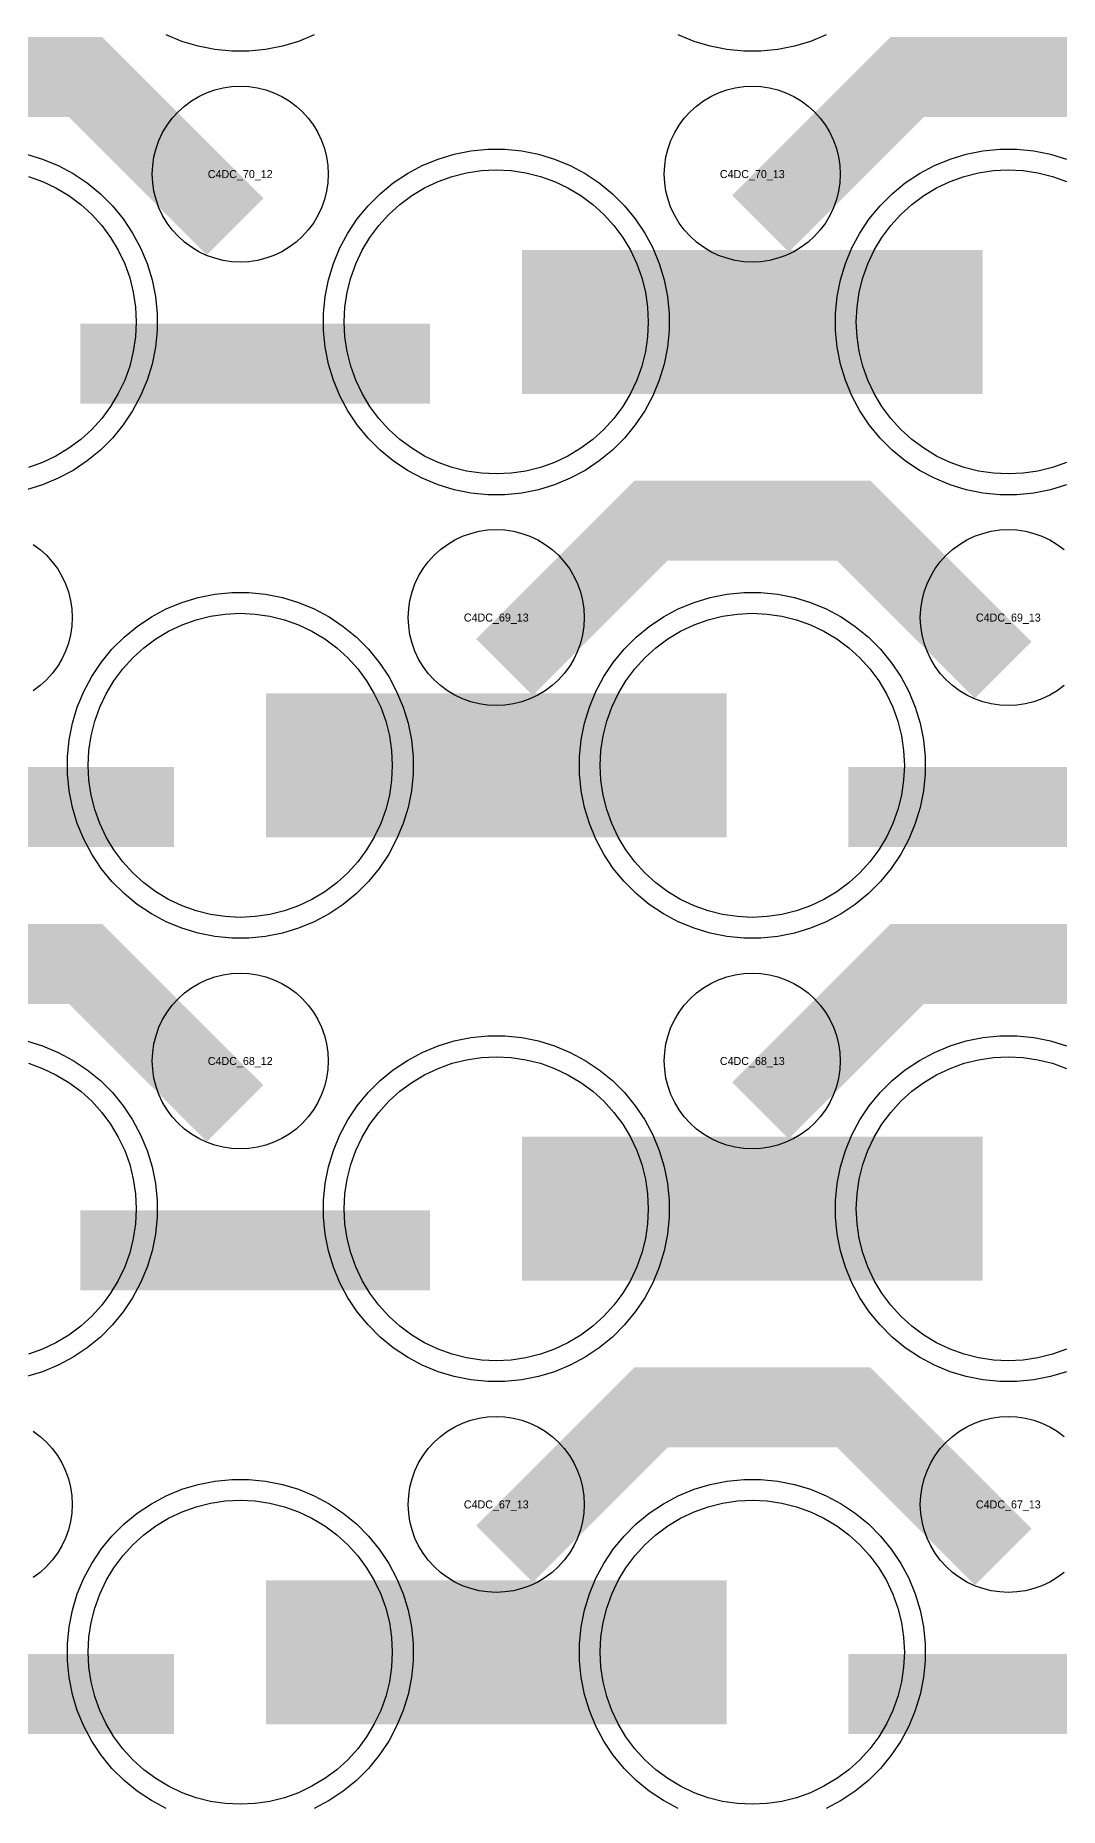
# Model space of a CAD drawing. Extents: x -11880 to 11880, y -14992 to 14992.
# Drawn here: x -7984 to -7664, y -5604 to -5051 of the extents above; entities that cross this region are included whole.
import ezdxf
from ezdxf.enums import TextEntityAlignment as Align

# ---------------------------------------------------------------- set-up
doc = ezdxf.new("R2010")
doc.units = 0
doc.header["$MEASUREMENT"] = 0
for name, color, linetype in [('GDS_775_DT_237', 138, 'CONTINUOUS'), ('RDL1_FS', 34, 'CONTINUOUS'), ('RDL_BS', 160, 'CONTINUOUS')]:
    doc.layers.add(name, color=color, linetype=linetype)

msp = doc.modelspace()

# ---------------------------------------------------------------- linework, layer by layer
at = {"layer": 'RDL1_FS'}
for points in [[(-7840, -5187.589), (-7844.657, -5187.36), (-7849.268, -5186.676), (-7853.791, -5185.544), (-7858.181, -5183.972), (-7862.395, -5181.98), (-7866.395, -5179.582), (-7870.14, -5176.804), (-7873.594, -5173.674), (-7876.724, -5170.22), (-7879.502, -5166.475), (-7881.9, -5162.475), (-7883.892, -5158.261), (-7885.464, -5153.871), (-7886.596, -5149.348), (-7887.28, -5144.737), (-7887.509, -5140.08), (-7887.28, -5135.423), (-7886.596, -5130.812), (-7885.464, -5126.289), (-7883.892, -5121.899), (-7881.9, -5117.685), (-7879.502, -5113.685), (-7876.724, -5109.94), (-7873.594, -5106.486), (-7870.14, -5103.356), (-7866.395, -5100.578), (-7862.395, -5098.18), (-7858.181, -5096.188), (-7853.791, -5094.616), (-7849.268, -5093.484), (-7844.657, -5092.8), (-7840, -5092.571), (-7835.343, -5092.8), (-7830.732, -5093.484), (-7826.209, -5094.616), (-7821.819, -5096.188), (-7817.605, -5098.18), (-7813.605, -5100.578), (-7809.86, -5103.356), (-7806.406, -5106.486), (-7803.276, -5109.94), (-7800.498, -5113.685), (-7798.1, -5117.685), (-7796.108, -5121.899), (-7794.536, -5126.289), (-7793.404, -5130.812), (-7792.72, -5135.423), (-7792.491, -5140.08), (-7792.72, -5144.737), (-7793.404, -5149.348), (-7794.536, -5153.871), (-7796.108, -5158.261), (-7798.1, -5162.475), (-7800.498, -5166.475), (-7803.276, -5170.22), (-7806.406, -5173.674), (-7809.86, -5176.804), (-7813.605, -5179.582), (-7817.605, -5181.98), (-7821.819, -5183.972), (-7826.209, -5185.544), (-7830.732, -5186.676), (-7835.343, -5187.36)], [(-7920, -5326.154), (-7924.657, -5325.925), (-7929.268, -5325.241), (-7933.791, -5324.109), (-7938.181, -5322.537), (-7942.395, -5320.545), (-7946.395, -5318.147), (-7950.14, -5315.369), (-7953.594, -5312.239), (-7956.724, -5308.785), (-7959.502, -5305.04), (-7961.9, -5301.04), (-7963.892, -5296.826), (-7965.464, -5292.436), (-7966.596, -5287.913), (-7967.28, -5283.302), (-7967.509, -5278.645), (-7967.28, -5273.988), (-7966.596, -5269.377), (-7965.464, -5264.854), (-7963.892, -5260.464), (-7961.9, -5256.25), (-7959.502, -5252.25), (-7956.724, -5248.505), (-7953.594, -5245.051), (-7950.14, -5241.921), (-7946.395, -5239.143), (-7942.395, -5236.745), (-7938.181, -5234.753), (-7933.791, -5233.181), (-7929.268, -5232.049), (-7924.657, -5231.365), (-7920, -5231.136), (-7915.343, -5231.365), (-7910.732, -5232.049), (-7906.209, -5233.181), (-7901.819, -5234.753), (-7897.605, -5236.745), (-7893.605, -5239.143), (-7889.86, -5241.921), (-7886.406, -5245.051), (-7883.276, -5248.505), (-7880.498, -5252.25), (-7878.1, -5256.25), (-7876.108, -5260.464), (-7874.536, -5264.854), (-7873.404, -5269.377), (-7872.72, -5273.988), (-7872.491, -5278.645), (-7872.72, -5283.302), (-7873.404, -5287.913), (-7874.536, -5292.436), (-7876.108, -5296.826), (-7878.1, -5301.04), (-7880.498, -5305.04), (-7883.276, -5308.785), (-7886.406, -5312.239), (-7889.86, -5315.369), (-7893.605, -5318.147), (-7897.605, -5320.545), (-7901.819, -5322.537), (-7906.209, -5324.109), (-7910.732, -5325.241), (-7915.343, -5325.925)], [(-7760, -5326.154), (-7764.657, -5325.925), (-7769.268, -5325.241), (-7773.791, -5324.109), (-7778.181, -5322.537), (-7782.395, -5320.545), (-7786.395, -5318.147), (-7790.14, -5315.369), (-7793.594, -5312.239), (-7796.724, -5308.785), (-7799.502, -5305.04), (-7801.9, -5301.04), (-7803.892, -5296.826), (-7805.464, -5292.436), (-7806.596, -5287.913), (-7807.28, -5283.302), (-7807.509, -5278.645), (-7807.28, -5273.988), (-7806.596, -5269.377), (-7805.464, -5264.854), (-7803.892, -5260.464), (-7801.9, -5256.25), (-7799.502, -5252.25), (-7796.724, -5248.505), (-7793.594, -5245.051), (-7790.14, -5241.921), (-7786.395, -5239.143), (-7782.395, -5236.745), (-7778.181, -5234.753), (-7773.791, -5233.181), (-7769.268, -5232.049), (-7764.657, -5231.365), (-7760, -5231.136), (-7755.343, -5231.365), (-7750.732, -5232.049), (-7746.209, -5233.181), (-7741.819, -5234.753), (-7737.605, -5236.745), (-7733.605, -5239.143), (-7729.86, -5241.921), (-7726.406, -5245.051), (-7723.276, -5248.505), (-7720.498, -5252.25), (-7718.1, -5256.25), (-7716.108, -5260.464), (-7714.536, -5264.854), (-7713.404, -5269.377), (-7712.72, -5273.988), (-7712.491, -5278.645), (-7712.72, -5283.302), (-7713.404, -5287.913), (-7714.536, -5292.436), (-7716.108, -5296.826), (-7718.1, -5301.04), (-7720.498, -5305.04), (-7723.276, -5308.785), (-7726.406, -5312.239), (-7729.86, -5315.369), (-7733.605, -5318.147), (-7737.605, -5320.545), (-7741.819, -5322.537), (-7746.209, -5324.109), (-7750.732, -5325.241), (-7755.343, -5325.925)]]:
    msp.add_lwpolyline(points, close=True, dxfattribs=at)
for points in [[(-7661.819, -5183.972), (-7666.209, -5185.544), (-7670.732, -5186.676), (-7675.343, -5187.36), (-7680, -5187.589), (-7684.657, -5187.36), (-7689.268, -5186.676), (-7693.791, -5185.544), (-7698.181, -5183.972), (-7702.395, -5181.98), (-7706.395, -5179.582), (-7710.14, -5176.804), (-7713.594, -5173.674), (-7716.724, -5170.22), (-7719.502, -5166.475), (-7721.9, -5162.475), (-7723.892, -5158.261), (-7725.464, -5153.871), (-7726.596, -5149.348), (-7727.28, -5144.737), (-7727.509, -5140.08), (-7727.28, -5135.423), (-7726.596, -5130.812), (-7725.464, -5126.289), (-7723.892, -5121.899), (-7721.9, -5117.685), (-7719.502, -5113.685), (-7716.724, -5109.94), (-7713.594, -5106.486), (-7710.14, -5103.356), (-7706.395, -5100.578), (-7702.395, -5098.18), (-7698.181, -5096.188), (-7693.791, -5094.616), (-7689.268, -5093.484), (-7684.657, -5092.8), (-7680, -5092.571), (-7675.343, -5092.8), (-7670.732, -5093.484), (-7666.209, -5094.616), (-7661.819, -5096.188)], [(-7986.209, -5094.616), (-7981.819, -5096.188), (-7977.605, -5098.18), (-7973.605, -5100.578), (-7969.86, -5103.356), (-7966.406, -5106.486), (-7963.276, -5109.94), (-7960.498, -5113.685), (-7958.1, -5117.685), (-7956.108, -5121.899), (-7954.536, -5126.289), (-7953.404, -5130.812), (-7952.72, -5135.423), (-7952.491, -5140.08), (-7952.72, -5144.737), (-7953.404, -5149.348), (-7954.536, -5153.871), (-7956.108, -5158.261), (-7958.1, -5162.475), (-7960.498, -5166.475), (-7963.276, -5170.22), (-7966.406, -5173.674), (-7969.86, -5176.804), (-7973.605, -5179.582), (-7977.605, -5181.98), (-7981.819, -5183.972), (-7986.209, -5185.544)]]:
    msp.add_lwpolyline(points, dxfattribs=at)
for points in [[(-7831.998, -5140.08, 45, 45, 0), (-7759.998, -5140.08, 45, 45, 0)], [(-7759.998, -5140.08, 45, 45, 0), (-7687.998, -5140.08, 45, 45, 0)], [(-7911.998, -5278.645, 45, 45, 0), (-7839.998, -5278.645, 45, 45, 0)], [(-7839.998, -5278.645, 45, 45, 0), (-7767.998, -5278.645, 45, 45, 0)]]:
    msp.add_lwpolyline(points, format="xyseb", dxfattribs=at)
at = {"layer": 'RDL1_FS', "color": 240, "true_color": 0xed1f24}
for points in [[(-7840, -5464.719), (-7844.657, -5464.49), (-7849.268, -5463.806), (-7853.791, -5462.674), (-7858.181, -5461.102), (-7862.395, -5459.11), (-7866.395, -5456.712), (-7870.14, -5453.934), (-7873.594, -5450.804), (-7876.724, -5447.35), (-7879.502, -5443.605), (-7881.9, -5439.605), (-7883.892, -5435.391), (-7885.464, -5431.001), (-7886.596, -5426.478), (-7887.28, -5421.867), (-7887.509, -5417.21), (-7887.28, -5412.553), (-7886.596, -5407.942), (-7885.464, -5403.419), (-7883.892, -5399.029), (-7881.9, -5394.815), (-7879.502, -5390.815), (-7876.724, -5387.07), (-7873.594, -5383.616), (-7870.14, -5380.486), (-7866.395, -5377.708), (-7862.395, -5375.31), (-7858.181, -5373.318), (-7853.791, -5371.746), (-7849.268, -5370.614), (-7844.657, -5369.93), (-7840, -5369.701), (-7835.343, -5369.93), (-7830.732, -5370.614), (-7826.209, -5371.746), (-7821.819, -5373.318), (-7817.605, -5375.31), (-7813.605, -5377.708), (-7809.86, -5380.486), (-7806.406, -5383.616), (-7803.276, -5387.07), (-7800.498, -5390.815), (-7798.1, -5394.815), (-7796.108, -5399.029), (-7794.536, -5403.419), (-7793.404, -5407.942), (-7792.72, -5412.553), (-7792.491, -5417.21), (-7792.72, -5421.867), (-7793.404, -5426.478), (-7794.536, -5431.001), (-7796.108, -5435.391), (-7798.1, -5439.605), (-7800.498, -5443.605), (-7803.276, -5447.35), (-7806.406, -5450.804), (-7809.86, -5453.934), (-7813.605, -5456.712), (-7817.605, -5459.11), (-7821.819, -5461.102), (-7826.209, -5462.674), (-7830.732, -5463.806), (-7835.343, -5464.49)], [(-7920, -5603.279), (-7924.657, -5603.05), (-7929.268, -5602.366), (-7933.791, -5601.234), (-7938.181, -5599.662), (-7942.395, -5597.67), (-7946.395, -5595.272), (-7950.14, -5592.494), (-7953.594, -5589.364), (-7956.724, -5585.91), (-7959.502, -5582.165), (-7961.9, -5578.165), (-7963.892, -5573.951), (-7965.464, -5569.561), (-7966.596, -5565.038), (-7967.28, -5560.427), (-7967.509, -5555.77), (-7967.28, -5551.113), (-7966.596, -5546.502), (-7965.464, -5541.979), (-7963.892, -5537.589), (-7961.9, -5533.375), (-7959.502, -5529.375), (-7956.724, -5525.63), (-7953.594, -5522.176), (-7950.14, -5519.046), (-7946.395, -5516.268), (-7942.395, -5513.87), (-7938.181, -5511.878), (-7933.791, -5510.306), (-7929.268, -5509.174), (-7924.657, -5508.49), (-7920, -5508.261), (-7915.343, -5508.49), (-7910.732, -5509.174), (-7906.209, -5510.306), (-7901.819, -5511.878), (-7897.605, -5513.87), (-7893.605, -5516.268), (-7889.86, -5519.046), (-7886.406, -5522.176), (-7883.276, -5525.63), (-7880.498, -5529.375), (-7878.1, -5533.375), (-7876.108, -5537.589), (-7874.536, -5541.979), (-7873.404, -5546.502), (-7872.72, -5551.113), (-7872.491, -5555.77), (-7872.72, -5560.427), (-7873.404, -5565.038), (-7874.536, -5569.561), (-7876.108, -5573.951), (-7878.1, -5578.165), (-7880.498, -5582.165), (-7883.276, -5585.91), (-7886.406, -5589.364), (-7889.86, -5592.494), (-7893.605, -5595.272), (-7897.605, -5597.67), (-7901.819, -5599.662), (-7906.209, -5601.234), (-7910.732, -5602.366), (-7915.343, -5603.05)], [(-7760, -5603.279), (-7764.657, -5603.05), (-7769.268, -5602.366), (-7773.791, -5601.234), (-7778.181, -5599.662), (-7782.395, -5597.67), (-7786.395, -5595.272), (-7790.14, -5592.494), (-7793.594, -5589.364), (-7796.724, -5585.91), (-7799.502, -5582.165), (-7801.9, -5578.165), (-7803.892, -5573.951), (-7805.464, -5569.561), (-7806.596, -5565.038), (-7807.28, -5560.427), (-7807.509, -5555.77), (-7807.28, -5551.113), (-7806.596, -5546.502), (-7805.464, -5541.979), (-7803.892, -5537.589), (-7801.9, -5533.375), (-7799.502, -5529.375), (-7796.724, -5525.63), (-7793.594, -5522.176), (-7790.14, -5519.046), (-7786.395, -5516.268), (-7782.395, -5513.87), (-7778.181, -5511.878), (-7773.791, -5510.306), (-7769.268, -5509.174), (-7764.657, -5508.49), (-7760, -5508.261), (-7755.343, -5508.49), (-7750.732, -5509.174), (-7746.209, -5510.306), (-7741.819, -5511.878), (-7737.605, -5513.87), (-7733.605, -5516.268), (-7729.86, -5519.046), (-7726.406, -5522.176), (-7723.276, -5525.63), (-7720.498, -5529.375), (-7718.1, -5533.375), (-7716.108, -5537.589), (-7714.536, -5541.979), (-7713.404, -5546.502), (-7712.72, -5551.113), (-7712.491, -5555.77), (-7712.72, -5560.427), (-7713.404, -5565.038), (-7714.536, -5569.561), (-7716.108, -5573.951), (-7718.1, -5578.165), (-7720.498, -5582.165), (-7723.276, -5585.91), (-7726.406, -5589.364), (-7729.86, -5592.494), (-7733.605, -5595.272), (-7737.605, -5597.67), (-7741.819, -5599.662), (-7746.209, -5601.234), (-7750.732, -5602.366), (-7755.343, -5603.05)]]:
    msp.add_lwpolyline(points, close=True, dxfattribs=at)
for points in [[(-7661.819, -5461.102), (-7666.209, -5462.674), (-7670.732, -5463.806), (-7675.343, -5464.49), (-7680, -5464.719), (-7684.657, -5464.49), (-7689.268, -5463.806), (-7693.791, -5462.674), (-7698.181, -5461.102), (-7702.395, -5459.11), (-7706.395, -5456.712), (-7710.14, -5453.934), (-7713.594, -5450.804), (-7716.724, -5447.35), (-7719.502, -5443.605), (-7721.9, -5439.605), (-7723.892, -5435.391), (-7725.464, -5431.001), (-7726.596, -5426.478), (-7727.28, -5421.867), (-7727.509, -5417.21), (-7727.28, -5412.553), (-7726.596, -5407.942), (-7725.464, -5403.419), (-7723.892, -5399.029), (-7721.9, -5394.815), (-7719.502, -5390.815), (-7716.724, -5387.07), (-7713.594, -5383.616), (-7710.14, -5380.486), (-7706.395, -5377.708), (-7702.395, -5375.31), (-7698.181, -5373.318), (-7693.791, -5371.746), (-7689.268, -5370.614), (-7684.657, -5369.93), (-7680, -5369.701), (-7675.343, -5369.93), (-7670.732, -5370.614), (-7666.209, -5371.746), (-7661.819, -5373.318)], [(-7986.209, -5371.746), (-7981.819, -5373.318), (-7977.605, -5375.31), (-7973.605, -5377.708), (-7969.86, -5380.486), (-7966.406, -5383.616), (-7963.276, -5387.07), (-7960.498, -5390.815), (-7958.1, -5394.815), (-7956.108, -5399.029), (-7954.536, -5403.419), (-7953.404, -5407.942), (-7952.72, -5412.553), (-7952.491, -5417.21), (-7952.72, -5421.867), (-7953.404, -5426.478), (-7954.536, -5431.001), (-7956.108, -5435.391), (-7958.1, -5439.605), (-7960.498, -5443.605), (-7963.276, -5447.35), (-7966.406, -5450.804), (-7969.86, -5453.934), (-7973.605, -5456.712), (-7977.605, -5459.11), (-7981.819, -5461.102), (-7986.209, -5462.674)]]:
    msp.add_lwpolyline(points, dxfattribs=at)
for points in [[(-7831.998, -5417.21, 45, 45, 0), (-7759.998, -5417.21, 45, 45, 0)], [(-7759.998, -5417.21, 45, 45, 0), (-7687.998, -5417.21, 45, 45, 0)], [(-7911.998, -5555.77, 45, 45, 0), (-7839.998, -5555.77, 45, 45, 0)], [(-7839.998, -5555.77, 45, 45, 0), (-7767.998, -5555.77, 45, 45, 0)]]:
    msp.add_lwpolyline(points, format="xyseb", dxfattribs=at)
at = {"layer": 'RDL_BS'}
for points in [[(-7921.599, -5110.293, 25, 25, 0), (-7968.313, -5063.579, 25, 25, 0), (-7998.071, -5063.579, 25, 25, 0)], [(-7757.438, -5109.394, 25, 25, 0), (-7711.623, -5063.579, 25, 25, 0), (-7678.07, -5063.579, 25, 25, 0)], [(-7601.599, -5110.293, 25, 25, 0), (-7648.313, -5063.579, 25, 25, 0), (-7678.071, -5063.579, 25, 25, 0)], [(-7969.984, -5153.093, 25, 25, 0), (-7860.719, -5153.093, 25, 25, 0)], [(-7837.438, -5247.959, 25, 25, 0), (-7791.623, -5202.144, 25, 25, 0), (-7758.07, -5202.144, 25, 25, 0)], [(-7681.599, -5248.858, 25, 25, 0), (-7728.313, -5202.144, 25, 25, 0), (-7758.071, -5202.144, 25, 25, 0)], [(-8049.984, -5291.658, 25, 25, 0), (-7940.719, -5291.658, 25, 25, 0)], [(-7729.984, -5291.658, 25, 25, 0), (-7620.719, -5291.658, 25, 25, 0)], [(-7921.599, -5387.423, 25, 25, 0), (-7968.313, -5340.709, 25, 25, 0), (-7998.071, -5340.709, 25, 25, 0)], [(-7757.438, -5386.524, 25, 25, 0), (-7711.623, -5340.709, 25, 25, 0), (-7678.07, -5340.709, 25, 25, 0)], [(-7601.599, -5387.423, 25, 25, 0), (-7648.313, -5340.709, 25, 25, 0), (-7678.071, -5340.709, 25, 25, 0)], [(-7837.438, -5525.084, 25, 25, 0), (-7791.623, -5479.269, 25, 25, 0), (-7758.07, -5479.269, 25, 25, 0)], [(-7681.599, -5525.983, 25, 25, 0), (-7728.313, -5479.269, 25, 25, 0), (-7758.071, -5479.269, 25, 25, 0)]]:
    msp.add_lwpolyline(points, format="xyseb", dxfattribs=at)
at = {"layer": 'RDL_BS', "color": 240, "true_color": 0xed1f24}
for points in [[(-7896.885, -5050.39), (-7901.795, -5052.421), (-7906.835, -5053.952), (-7912.062, -5054.998), (-7917.356, -5055.515), (-7922.644, -5055.515), (-7927.938, -5054.998), (-7933.165, -5053.952), (-7938.205, -5052.421), (-7943.115, -5050.39)], [(-7736.885, -5050.39), (-7741.795, -5052.421), (-7746.835, -5053.952), (-7752.062, -5054.998), (-7757.356, -5055.515), (-7762.644, -5055.515), (-7767.938, -5054.998), (-7773.165, -5053.952), (-7778.205, -5052.421), (-7783.115, -5050.39)], [(-7986.835, -5364.773), (-7981.795, -5366.304), (-7976.885, -5368.335), (-7972.223, -5370.827), (-7967.809, -5373.774), (-7963.708, -5377.136), (-7959.926, -5380.918), (-7956.564, -5385.019), (-7953.617, -5389.433), (-7951.125, -5394.095), (-7949.094, -5399.005), (-7947.563, -5404.045), (-7946.517, -5409.272), (-7946, -5414.566), (-7946, -5419.854), (-7946.517, -5425.148), (-7947.563, -5430.375), (-7949.094, -5435.415), (-7951.125, -5440.325), (-7953.617, -5444.987), (-7956.564, -5449.401), (-7959.926, -5453.502), (-7963.708, -5457.284), (-7967.809, -5460.646), (-7972.223, -5463.593), (-7976.885, -5466.085), (-7981.795, -5468.116), (-7986.835, -5469.647)], [(-7661.795, -5468.116), (-7666.835, -5469.647), (-7672.062, -5470.693), (-7677.356, -5471.21), (-7682.644, -5471.21), (-7687.938, -5470.693), (-7693.165, -5469.647), (-7698.205, -5468.116), (-7703.115, -5466.085), (-7707.777, -5463.593), (-7712.191, -5460.646), (-7716.292, -5457.284), (-7720.074, -5453.502), (-7723.436, -5449.401), (-7726.383, -5444.987), (-7728.875, -5440.325), (-7730.906, -5435.415), (-7732.437, -5430.375), (-7733.483, -5425.148), (-7734, -5419.854), (-7734, -5414.566), (-7733.483, -5409.272), (-7732.437, -5404.045), (-7730.906, -5399.005), (-7728.875, -5394.095), (-7726.383, -5389.433), (-7723.436, -5385.019), (-7720.074, -5380.918), (-7716.292, -5377.136), (-7712.191, -5373.774), (-7707.777, -5370.827), (-7703.115, -5368.335), (-7698.205, -5366.304), (-7693.165, -5364.773), (-7687.938, -5363.727), (-7682.644, -5363.21), (-7677.356, -5363.21), (-7672.062, -5363.727), (-7666.835, -5364.773), (-7661.795, -5366.304)], [(-7943.115, -5604.645), (-7947.777, -5602.153), (-7952.191, -5599.206), (-7956.292, -5595.844), (-7960.074, -5592.062), (-7963.436, -5587.961), (-7966.383, -5583.547), (-7968.875, -5578.885), (-7970.906, -5573.975), (-7972.437, -5568.935), (-7973.483, -5563.708), (-7974, -5558.414), (-7974, -5553.126), (-7973.483, -5547.832), (-7972.437, -5542.605), (-7970.906, -5537.565), (-7968.875, -5532.655), (-7966.383, -5527.993), (-7963.436, -5523.579), (-7960.074, -5519.478), (-7956.292, -5515.696), (-7952.191, -5512.334), (-7947.777, -5509.387), (-7943.115, -5506.895), (-7938.205, -5504.864), (-7933.165, -5503.333), (-7927.938, -5502.287), (-7922.644, -5501.77), (-7917.356, -5501.77), (-7912.062, -5502.287), (-7906.835, -5503.333), (-7901.795, -5504.864), (-7896.885, -5506.895), (-7892.223, -5509.387), (-7887.809, -5512.334), (-7883.708, -5515.696), (-7879.926, -5519.478), (-7876.564, -5523.579), (-7873.617, -5527.993), (-7871.125, -5532.655), (-7869.094, -5537.565), (-7867.563, -5542.605), (-7866.517, -5547.832), (-7866, -5553.126), (-7866, -5558.414), (-7866.517, -5563.708), (-7867.563, -5568.935), (-7869.094, -5573.975), (-7871.125, -5578.885), (-7873.617, -5583.547), (-7876.564, -5587.961), (-7879.926, -5592.062), (-7883.708, -5595.844), (-7887.809, -5599.206), (-7892.223, -5602.153), (-7896.885, -5604.645)], [(-7783.115, -5604.645), (-7787.777, -5602.153), (-7792.191, -5599.206), (-7796.292, -5595.844), (-7800.074, -5592.062), (-7803.436, -5587.961), (-7806.383, -5583.547), (-7808.875, -5578.885), (-7810.906, -5573.975), (-7812.437, -5568.935), (-7813.483, -5563.708), (-7814, -5558.414), (-7814, -5553.126), (-7813.483, -5547.832), (-7812.437, -5542.605), (-7810.906, -5537.565), (-7808.875, -5532.655), (-7806.383, -5527.993), (-7803.436, -5523.579), (-7800.074, -5519.478), (-7796.292, -5515.696), (-7792.191, -5512.334), (-7787.777, -5509.387), (-7783.115, -5506.895), (-7778.205, -5504.864), (-7773.165, -5503.333), (-7767.938, -5502.287), (-7762.644, -5501.77), (-7757.356, -5501.77), (-7752.062, -5502.287), (-7746.835, -5503.333), (-7741.795, -5504.864), (-7736.885, -5506.895), (-7732.223, -5509.387), (-7727.809, -5512.334), (-7723.708, -5515.696), (-7719.926, -5519.478), (-7716.564, -5523.579), (-7713.617, -5527.993), (-7711.125, -5532.655), (-7709.094, -5537.565), (-7707.563, -5542.605), (-7706.517, -5547.832), (-7706, -5553.126), (-7706, -5558.414), (-7706.517, -5563.708), (-7707.563, -5568.935), (-7709.094, -5573.975), (-7711.125, -5578.885), (-7713.617, -5583.547), (-7716.564, -5587.961), (-7719.926, -5592.062), (-7723.708, -5595.844), (-7727.809, -5599.206), (-7732.223, -5602.153), (-7736.885, -5604.645)]]:
    msp.add_lwpolyline(points, dxfattribs=at)
at = {"layer": 'RDL_BS'}
for points in [[(-7920, -5121.386), (-7922.693, -5121.254), (-7925.365, -5120.858), (-7927.984, -5120.201), (-7930.519, -5119.294), (-7932.956, -5118.142), (-7935.28, -5116.749), (-7937.443, -5115.146), (-7939.442, -5113.334), (-7941.254, -5111.335), (-7942.857, -5109.172), (-7944.25, -5106.848), (-7945.402, -5104.411), (-7946.309, -5101.876), (-7946.966, -5099.257), (-7947.362, -5096.585), (-7947.494, -5093.892), (-7947.362, -5091.199), (-7946.966, -5088.527), (-7946.309, -5085.908), (-7945.402, -5083.373), (-7944.25, -5080.936), (-7942.857, -5078.612), (-7941.254, -5076.449), (-7939.442, -5074.45), (-7937.443, -5072.638), (-7935.28, -5071.035), (-7932.956, -5069.642), (-7930.519, -5068.49), (-7927.984, -5067.583), (-7925.365, -5066.926), (-7922.693, -5066.53), (-7920, -5066.398), (-7917.307, -5066.53), (-7914.635, -5066.926), (-7912.016, -5067.583), (-7909.481, -5068.49), (-7907.044, -5069.642), (-7904.72, -5071.035), (-7902.557, -5072.638), (-7900.558, -5074.45), (-7898.746, -5076.449), (-7897.143, -5078.612), (-7895.75, -5080.936), (-7894.598, -5083.373), (-7893.691, -5085.908), (-7893.034, -5088.527), (-7892.638, -5091.199), (-7892.506, -5093.892), (-7892.638, -5096.585), (-7893.034, -5099.257), (-7893.691, -5101.876), (-7894.598, -5104.411), (-7895.75, -5106.848), (-7897.143, -5109.172), (-7898.746, -5111.335), (-7900.558, -5113.334), (-7902.557, -5115.146), (-7904.72, -5116.749), (-7907.044, -5118.142), (-7909.481, -5119.294), (-7912.016, -5120.201), (-7914.635, -5120.858), (-7917.307, -5121.254)], [(-7760, -5121.386), (-7762.693, -5121.254), (-7765.365, -5120.858), (-7767.984, -5120.201), (-7770.519, -5119.294), (-7772.956, -5118.142), (-7775.28, -5116.749), (-7777.443, -5115.146), (-7779.442, -5113.334), (-7781.254, -5111.335), (-7782.857, -5109.172), (-7784.25, -5106.848), (-7785.402, -5104.411), (-7786.309, -5101.876), (-7786.966, -5099.257), (-7787.362, -5096.585), (-7787.494, -5093.892), (-7787.362, -5091.199), (-7786.966, -5088.527), (-7786.309, -5085.908), (-7785.402, -5083.373), (-7784.25, -5080.936), (-7782.857, -5078.612), (-7781.254, -5076.449), (-7779.442, -5074.45), (-7777.443, -5072.638), (-7775.28, -5071.035), (-7772.956, -5069.642), (-7770.519, -5068.49), (-7767.984, -5067.583), (-7765.365, -5066.926), (-7762.693, -5066.53), (-7760, -5066.398), (-7757.307, -5066.53), (-7754.635, -5066.926), (-7752.016, -5067.583), (-7749.481, -5068.49), (-7747.044, -5069.642), (-7744.72, -5071.035), (-7742.557, -5072.638), (-7740.558, -5074.45), (-7738.746, -5076.449), (-7737.143, -5078.612), (-7735.75, -5080.936), (-7734.598, -5083.373), (-7733.691, -5085.908), (-7733.034, -5088.527), (-7732.638, -5091.199), (-7732.506, -5093.892), (-7732.638, -5096.585), (-7733.034, -5099.257), (-7733.691, -5101.876), (-7734.598, -5104.411), (-7735.75, -5106.848), (-7737.143, -5109.172), (-7738.746, -5111.335), (-7740.558, -5113.334), (-7742.557, -5115.146), (-7744.72, -5116.749), (-7747.044, -5118.142), (-7749.481, -5119.294), (-7752.016, -5120.201), (-7754.635, -5120.858), (-7757.307, -5121.254)], [(-7842.644, -5194.08), (-7847.938, -5193.563), (-7853.165, -5192.517), (-7858.205, -5190.986), (-7863.115, -5188.955), (-7867.777, -5186.463), (-7872.191, -5183.516), (-7876.292, -5180.154), (-7880.074, -5176.372), (-7883.436, -5172.271), (-7886.383, -5167.857), (-7888.875, -5163.195), (-7890.906, -5158.285), (-7892.437, -5153.245), (-7893.483, -5148.018), (-7894, -5142.724), (-7894, -5137.436), (-7893.483, -5132.142), (-7892.437, -5126.915), (-7890.906, -5121.875), (-7888.875, -5116.965), (-7886.383, -5112.303), (-7883.436, -5107.889), (-7880.074, -5103.788), (-7876.292, -5100.006), (-7872.191, -5096.644), (-7867.777, -5093.697), (-7863.115, -5091.205), (-7858.205, -5089.174), (-7853.165, -5087.643), (-7847.938, -5086.597), (-7842.644, -5086.08), (-7837.356, -5086.08), (-7832.062, -5086.597), (-7826.835, -5087.643), (-7821.795, -5089.174), (-7816.885, -5091.205), (-7812.223, -5093.697), (-7807.809, -5096.644), (-7803.708, -5100.006), (-7799.926, -5103.788), (-7796.564, -5107.889), (-7793.617, -5112.303), (-7791.125, -5116.965), (-7789.094, -5121.875), (-7787.563, -5126.915), (-7786.517, -5132.142), (-7786, -5137.436), (-7786, -5142.724), (-7786.517, -5148.018), (-7787.563, -5153.245), (-7789.094, -5158.285), (-7791.125, -5163.195), (-7793.617, -5167.857), (-7796.564, -5172.271), (-7799.926, -5176.372), (-7803.708, -5180.154), (-7807.809, -5183.516), (-7812.223, -5186.463), (-7816.885, -5188.955), (-7821.795, -5190.986), (-7826.835, -5192.517), (-7832.062, -5193.563), (-7837.356, -5194.08)], [(-7840, -5259.951), (-7842.693, -5259.819), (-7845.365, -5259.423), (-7847.984, -5258.766), (-7850.519, -5257.859), (-7852.956, -5256.707), (-7855.28, -5255.314), (-7857.443, -5253.711), (-7859.442, -5251.899), (-7861.254, -5249.9), (-7862.857, -5247.737), (-7864.25, -5245.413), (-7865.402, -5242.976), (-7866.309, -5240.441), (-7866.966, -5237.822), (-7867.362, -5235.15), (-7867.494, -5232.457), (-7867.362, -5229.764), (-7866.966, -5227.092), (-7866.309, -5224.473), (-7865.402, -5221.938), (-7864.25, -5219.501), (-7862.857, -5217.177), (-7861.254, -5215.014), (-7859.442, -5213.015), (-7857.443, -5211.203), (-7855.28, -5209.6), (-7852.956, -5208.207), (-7850.519, -5207.055), (-7847.984, -5206.148), (-7845.365, -5205.491), (-7842.693, -5205.095), (-7840, -5204.963), (-7837.307, -5205.095), (-7834.635, -5205.491), (-7832.016, -5206.148), (-7829.481, -5207.055), (-7827.044, -5208.207), (-7824.72, -5209.6), (-7822.557, -5211.203), (-7820.558, -5213.015), (-7818.746, -5215.014), (-7817.143, -5217.177), (-7815.75, -5219.501), (-7814.598, -5221.938), (-7813.691, -5224.473), (-7813.034, -5227.092), (-7812.638, -5229.764), (-7812.506, -5232.457), (-7812.638, -5235.15), (-7813.034, -5237.822), (-7813.691, -5240.441), (-7814.598, -5242.976), (-7815.75, -5245.413), (-7817.143, -5247.737), (-7818.746, -5249.9), (-7820.558, -5251.899), (-7822.557, -5253.711), (-7824.72, -5255.314), (-7827.044, -5256.707), (-7829.481, -5257.859), (-7832.016, -5258.766), (-7834.635, -5259.423), (-7837.307, -5259.819)], [(-7922.644, -5332.645), (-7927.938, -5332.128), (-7933.165, -5331.082), (-7938.205, -5329.551), (-7943.115, -5327.52), (-7947.777, -5325.028), (-7952.191, -5322.081), (-7956.292, -5318.719), (-7960.074, -5314.937), (-7963.436, -5310.836), (-7966.383, -5306.422), (-7968.875, -5301.76), (-7970.906, -5296.85), (-7972.437, -5291.81), (-7973.483, -5286.583), (-7974, -5281.289), (-7974, -5276.001), (-7973.483, -5270.707), (-7972.437, -5265.48), (-7970.906, -5260.44), (-7968.875, -5255.53), (-7966.383, -5250.868), (-7963.436, -5246.454), (-7960.074, -5242.353), (-7956.292, -5238.571), (-7952.191, -5235.209), (-7947.777, -5232.262), (-7943.115, -5229.77), (-7938.205, -5227.739), (-7933.165, -5226.208), (-7927.938, -5225.162), (-7922.644, -5224.645), (-7917.356, -5224.645), (-7912.062, -5225.162), (-7906.835, -5226.208), (-7901.795, -5227.739), (-7896.885, -5229.77), (-7892.223, -5232.262), (-7887.809, -5235.209), (-7883.708, -5238.571), (-7879.926, -5242.353), (-7876.564, -5246.454), (-7873.617, -5250.868), (-7871.125, -5255.53), (-7869.094, -5260.44), (-7867.563, -5265.48), (-7866.517, -5270.707), (-7866, -5276.001), (-7866, -5281.289), (-7866.517, -5286.583), (-7867.563, -5291.81), (-7869.094, -5296.85), (-7871.125, -5301.76), (-7873.617, -5306.422), (-7876.564, -5310.836), (-7879.926, -5314.937), (-7883.708, -5318.719), (-7887.809, -5322.081), (-7892.223, -5325.028), (-7896.885, -5327.52), (-7901.795, -5329.551), (-7906.835, -5331.082), (-7912.062, -5332.128), (-7917.356, -5332.645)], [(-7762.644, -5332.645), (-7767.938, -5332.128), (-7773.165, -5331.082), (-7778.205, -5329.551), (-7783.115, -5327.52), (-7787.777, -5325.028), (-7792.191, -5322.081), (-7796.292, -5318.719), (-7800.074, -5314.937), (-7803.436, -5310.836), (-7806.383, -5306.422), (-7808.875, -5301.76), (-7810.906, -5296.85), (-7812.437, -5291.81), (-7813.483, -5286.583), (-7814, -5281.289), (-7814, -5276.001), (-7813.483, -5270.707), (-7812.437, -5265.48), (-7810.906, -5260.44), (-7808.875, -5255.53), (-7806.383, -5250.868), (-7803.436, -5246.454), (-7800.074, -5242.353), (-7796.292, -5238.571), (-7792.191, -5235.209), (-7787.777, -5232.262), (-7783.115, -5229.77), (-7778.205, -5227.739), (-7773.165, -5226.208), (-7767.938, -5225.162), (-7762.644, -5224.645), (-7757.356, -5224.645), (-7752.062, -5225.162), (-7746.835, -5226.208), (-7741.795, -5227.739), (-7736.885, -5229.77), (-7732.223, -5232.262), (-7727.809, -5235.209), (-7723.708, -5238.571), (-7719.926, -5242.353), (-7716.564, -5246.454), (-7713.617, -5250.868), (-7711.125, -5255.53), (-7709.094, -5260.44), (-7707.563, -5265.48), (-7706.517, -5270.707), (-7706, -5276.001), (-7706, -5281.289), (-7706.517, -5286.583), (-7707.563, -5291.81), (-7709.094, -5296.85), (-7711.125, -5301.76), (-7713.617, -5306.422), (-7716.564, -5310.836), (-7719.926, -5314.937), (-7723.708, -5318.719), (-7727.809, -5322.081), (-7732.223, -5325.028), (-7736.885, -5327.52), (-7741.795, -5329.551), (-7746.835, -5331.082), (-7752.062, -5332.128), (-7757.356, -5332.645)], [(-7920, -5398.516), (-7922.693, -5398.384), (-7925.365, -5397.988), (-7927.984, -5397.331), (-7930.519, -5396.424), (-7932.956, -5395.272), (-7935.28, -5393.879), (-7937.443, -5392.276), (-7939.442, -5390.464), (-7941.254, -5388.465), (-7942.857, -5386.302), (-7944.25, -5383.978), (-7945.402, -5381.541), (-7946.309, -5379.006), (-7946.966, -5376.387), (-7947.362, -5373.715), (-7947.494, -5371.022), (-7947.362, -5368.329), (-7946.966, -5365.657), (-7946.309, -5363.038), (-7945.402, -5360.503), (-7944.25, -5358.066), (-7942.857, -5355.742), (-7941.254, -5353.579), (-7939.442, -5351.58), (-7937.443, -5349.768), (-7935.28, -5348.165), (-7932.956, -5346.772), (-7930.519, -5345.62), (-7927.984, -5344.713), (-7925.365, -5344.056), (-7922.693, -5343.66), (-7920, -5343.528), (-7917.307, -5343.66), (-7914.635, -5344.056), (-7912.016, -5344.713), (-7909.481, -5345.62), (-7907.044, -5346.772), (-7904.72, -5348.165), (-7902.557, -5349.768), (-7900.558, -5351.58), (-7898.746, -5353.579), (-7897.143, -5355.742), (-7895.75, -5358.066), (-7894.598, -5360.503), (-7893.691, -5363.038), (-7893.034, -5365.657), (-7892.638, -5368.329), (-7892.506, -5371.022), (-7892.638, -5373.715), (-7893.034, -5376.387), (-7893.691, -5379.006), (-7894.598, -5381.541), (-7895.75, -5383.978), (-7897.143, -5386.302), (-7898.746, -5388.465), (-7900.558, -5390.464), (-7902.557, -5392.276), (-7904.72, -5393.879), (-7907.044, -5395.272), (-7909.481, -5396.424), (-7912.016, -5397.331), (-7914.635, -5397.988), (-7917.307, -5398.384)], [(-7760, -5398.516), (-7762.693, -5398.384), (-7765.365, -5397.988), (-7767.984, -5397.331), (-7770.519, -5396.424), (-7772.956, -5395.272), (-7775.28, -5393.879), (-7777.443, -5392.276), (-7779.442, -5390.464), (-7781.254, -5388.465), (-7782.857, -5386.302), (-7784.25, -5383.978), (-7785.402, -5381.541), (-7786.309, -5379.006), (-7786.966, -5376.387), (-7787.362, -5373.715), (-7787.494, -5371.022), (-7787.362, -5368.329), (-7786.966, -5365.657), (-7786.309, -5363.038), (-7785.402, -5360.503), (-7784.25, -5358.066), (-7782.857, -5355.742), (-7781.254, -5353.579), (-7779.442, -5351.58), (-7777.443, -5349.768), (-7775.28, -5348.165), (-7772.956, -5346.772), (-7770.519, -5345.62), (-7767.984, -5344.713), (-7765.365, -5344.056), (-7762.693, -5343.66), (-7760, -5343.528), (-7757.307, -5343.66), (-7754.635, -5344.056), (-7752.016, -5344.713), (-7749.481, -5345.62), (-7747.044, -5346.772), (-7744.72, -5348.165), (-7742.557, -5349.768), (-7740.558, -5351.58), (-7738.746, -5353.579), (-7737.143, -5355.742), (-7735.75, -5358.066), (-7734.598, -5360.503), (-7733.691, -5363.038), (-7733.034, -5365.657), (-7732.638, -5368.329), (-7732.506, -5371.022), (-7732.638, -5373.715), (-7733.034, -5376.387), (-7733.691, -5379.006), (-7734.598, -5381.541), (-7735.75, -5383.978), (-7737.143, -5386.302), (-7738.746, -5388.465), (-7740.558, -5390.464), (-7742.557, -5392.276), (-7744.72, -5393.879), (-7747.044, -5395.272), (-7749.481, -5396.424), (-7752.016, -5397.331), (-7754.635, -5397.988), (-7757.307, -5398.384)], [(-7840, -5537.076), (-7842.693, -5536.944), (-7845.365, -5536.548), (-7847.984, -5535.891), (-7850.519, -5534.984), (-7852.956, -5533.832), (-7855.28, -5532.439), (-7857.443, -5530.836), (-7859.442, -5529.024), (-7861.254, -5527.025), (-7862.857, -5524.862), (-7864.25, -5522.538), (-7865.402, -5520.101), (-7866.309, -5517.566), (-7866.966, -5514.947), (-7867.362, -5512.275), (-7867.494, -5509.582), (-7867.362, -5506.889), (-7866.966, -5504.217), (-7866.309, -5501.598), (-7865.402, -5499.063), (-7864.25, -5496.626), (-7862.857, -5494.302), (-7861.254, -5492.139), (-7859.442, -5490.14), (-7857.443, -5488.328), (-7855.28, -5486.725), (-7852.956, -5485.332), (-7850.519, -5484.18), (-7847.984, -5483.273), (-7845.365, -5482.616), (-7842.693, -5482.22), (-7840, -5482.088), (-7837.307, -5482.22), (-7834.635, -5482.616), (-7832.016, -5483.273), (-7829.481, -5484.18), (-7827.044, -5485.332), (-7824.72, -5486.725), (-7822.557, -5488.328), (-7820.558, -5490.14), (-7818.746, -5492.139), (-7817.143, -5494.302), (-7815.75, -5496.626), (-7814.598, -5499.063), (-7813.691, -5501.598), (-7813.034, -5504.217), (-7812.638, -5506.889), (-7812.506, -5509.582), (-7812.638, -5512.275), (-7813.034, -5514.947), (-7813.691, -5517.566), (-7814.598, -5520.101), (-7815.75, -5522.538), (-7817.143, -5524.862), (-7818.746, -5527.025), (-7820.558, -5529.024), (-7822.557, -5530.836), (-7824.72, -5532.439), (-7827.044, -5533.832), (-7829.481, -5534.984), (-7832.016, -5535.891), (-7834.635, -5536.548), (-7837.307, -5536.944)]]:
    msp.add_lwpolyline(points, close=True, dxfattribs=at)
for points in [[(-7986.835, -5087.643), (-7981.795, -5089.174), (-7976.885, -5091.205), (-7972.223, -5093.697), (-7967.809, -5096.644), (-7963.708, -5100.006), (-7959.926, -5103.788), (-7956.564, -5107.889), (-7953.617, -5112.303), (-7951.125, -5116.965), (-7949.094, -5121.875), (-7947.563, -5126.915), (-7946.517, -5132.142), (-7946, -5137.436), (-7946, -5142.724), (-7946.517, -5148.018), (-7947.563, -5153.245), (-7949.094, -5158.285), (-7951.125, -5163.195), (-7953.617, -5167.857), (-7956.564, -5172.271), (-7959.926, -5176.372), (-7963.708, -5180.154), (-7967.809, -5183.516), (-7972.223, -5186.463), (-7976.885, -5188.955), (-7981.795, -5190.986), (-7986.835, -5192.517)], [(-7661.795, -5190.986), (-7666.835, -5192.517), (-7672.062, -5193.563), (-7677.356, -5194.08), (-7682.644, -5194.08), (-7687.938, -5193.563), (-7693.165, -5192.517), (-7698.205, -5190.986), (-7703.115, -5188.955), (-7707.777, -5186.463), (-7712.191, -5183.516), (-7716.292, -5180.154), (-7720.074, -5176.372), (-7723.436, -5172.271), (-7726.383, -5167.857), (-7728.875, -5163.195), (-7730.906, -5158.285), (-7732.437, -5153.245), (-7733.483, -5148.018), (-7734, -5142.724), (-7734, -5137.436), (-7733.483, -5132.142), (-7732.437, -5126.915), (-7730.906, -5121.875), (-7728.875, -5116.965), (-7726.383, -5112.303), (-7723.436, -5107.889), (-7720.074, -5103.788), (-7716.292, -5100.006), (-7712.191, -5096.644), (-7707.777, -5093.697), (-7703.115, -5091.205), (-7698.205, -5089.174), (-7693.165, -5087.643), (-7687.938, -5086.597), (-7682.644, -5086.08), (-7677.356, -5086.08), (-7672.062, -5086.597), (-7666.835, -5087.643), (-7661.795, -5089.174)], [(-7662.557, -5253.711), (-7664.72, -5255.314), (-7667.044, -5256.707), (-7669.481, -5257.859), (-7672.016, -5258.766), (-7674.635, -5259.423), (-7677.307, -5259.819), (-7680, -5259.951), (-7682.693, -5259.819), (-7685.365, -5259.423), (-7687.984, -5258.766), (-7690.519, -5257.859), (-7692.956, -5256.707), (-7695.28, -5255.314), (-7697.443, -5253.711), (-7699.442, -5251.899), (-7701.254, -5249.9), (-7702.857, -5247.737), (-7704.25, -5245.413), (-7705.402, -5242.976), (-7706.309, -5240.441), (-7706.966, -5237.822), (-7707.362, -5235.15), (-7707.494, -5232.457), (-7707.362, -5229.764), (-7706.966, -5227.092), (-7706.309, -5224.473), (-7705.402, -5221.938), (-7704.25, -5219.501), (-7702.857, -5217.177), (-7701.254, -5215.014), (-7699.442, -5213.015), (-7697.443, -5211.203), (-7695.28, -5209.6), (-7692.956, -5208.207), (-7690.519, -5207.055), (-7687.984, -5206.148), (-7685.365, -5205.491), (-7682.693, -5205.095), (-7680, -5204.963), (-7677.307, -5205.095), (-7674.635, -5205.491), (-7672.016, -5206.148), (-7669.481, -5207.055), (-7667.044, -5208.207), (-7664.72, -5209.6), (-7662.557, -5211.203)], [(-7984.72, -5209.6), (-7982.557, -5211.203), (-7980.558, -5213.015), (-7978.746, -5215.014), (-7977.143, -5217.177), (-7975.75, -5219.501), (-7974.598, -5221.938), (-7973.691, -5224.473), (-7973.034, -5227.092), (-7972.638, -5229.764), (-7972.506, -5232.457), (-7972.638, -5235.15), (-7973.034, -5237.822), (-7973.691, -5240.441), (-7974.598, -5242.976), (-7975.75, -5245.413), (-7977.143, -5247.737), (-7978.746, -5249.9), (-7980.558, -5251.899), (-7982.557, -5253.711), (-7984.72, -5255.314)], [(-7984.72, -5486.725), (-7982.557, -5488.328), (-7980.558, -5490.14), (-7978.746, -5492.139), (-7977.143, -5494.302), (-7975.75, -5496.626), (-7974.598, -5499.063), (-7973.691, -5501.598), (-7973.034, -5504.217), (-7972.638, -5506.889), (-7972.506, -5509.582), (-7972.638, -5512.275), (-7973.034, -5514.947), (-7973.691, -5517.566), (-7974.598, -5520.101), (-7975.75, -5522.538), (-7977.143, -5524.862), (-7978.746, -5527.025), (-7980.558, -5529.024), (-7982.557, -5530.836), (-7984.72, -5532.439)], [(-7662.557, -5530.836), (-7664.72, -5532.439), (-7667.044, -5533.832), (-7669.481, -5534.984), (-7672.016, -5535.891), (-7674.635, -5536.548), (-7677.307, -5536.944), (-7680, -5537.076), (-7682.693, -5536.944), (-7685.365, -5536.548), (-7687.984, -5535.891), (-7690.519, -5534.984), (-7692.956, -5533.832), (-7695.28, -5532.439), (-7697.443, -5530.836), (-7699.442, -5529.024), (-7701.254, -5527.025), (-7702.857, -5524.862), (-7704.25, -5522.538), (-7705.402, -5520.101), (-7706.309, -5517.566), (-7706.966, -5514.947), (-7707.362, -5512.275), (-7707.494, -5509.582), (-7707.362, -5506.889), (-7706.966, -5504.217), (-7706.309, -5501.598), (-7705.402, -5499.063), (-7704.25, -5496.626), (-7702.857, -5494.302), (-7701.254, -5492.139), (-7699.442, -5490.14), (-7697.443, -5488.328), (-7695.28, -5486.725), (-7692.956, -5485.332), (-7690.519, -5484.18), (-7687.984, -5483.273), (-7685.365, -5482.616), (-7682.693, -5482.22), (-7680, -5482.088), (-7677.307, -5482.22), (-7674.635, -5482.616), (-7672.016, -5483.273), (-7669.481, -5484.18), (-7667.044, -5485.332), (-7664.72, -5486.725), (-7662.557, -5488.328)]]:
    msp.add_lwpolyline(points, dxfattribs=at)
at = {"layer": 'RDL_BS', "color": 240, "true_color": 0xed1f24}
msp.add_lwpolyline([(-7842.644, -5471.21), (-7847.938, -5470.693), (-7853.165, -5469.647), (-7858.205, -5468.116), (-7863.115, -5466.085), (-7867.777, -5463.593), (-7872.191, -5460.646), (-7876.292, -5457.284), (-7880.074, -5453.502), (-7883.436, -5449.401), (-7886.383, -5444.987), (-7888.875, -5440.325), (-7890.906, -5435.415), (-7892.437, -5430.375), (-7893.483, -5425.148), (-7894, -5419.854), (-7894, -5414.566), (-7893.483, -5409.272), (-7892.437, -5404.045), (-7890.906, -5399.005), (-7888.875, -5394.095), (-7886.383, -5389.433), (-7883.436, -5385.019), (-7880.074, -5380.918), (-7876.292, -5377.136), (-7872.191, -5373.774), (-7867.777, -5370.827), (-7863.115, -5368.335), (-7858.205, -5366.304), (-7853.165, -5364.773), (-7847.938, -5363.727), (-7842.644, -5363.21), (-7837.356, -5363.21), (-7832.062, -5363.727), (-7826.835, -5364.773), (-7821.795, -5366.304), (-7816.885, -5368.335), (-7812.223, -5370.827), (-7807.809, -5373.774), (-7803.708, -5377.136), (-7799.926, -5380.918), (-7796.564, -5385.019), (-7793.617, -5389.433), (-7791.125, -5394.095), (-7789.094, -5399.005), (-7787.563, -5404.045), (-7786.517, -5409.272), (-7786, -5414.566), (-7786, -5419.854), (-7786.517, -5425.148), (-7787.563, -5430.375), (-7789.094, -5435.415), (-7791.125, -5440.325), (-7793.617, -5444.987), (-7796.564, -5449.401), (-7799.926, -5453.502), (-7803.708, -5457.284), (-7807.809, -5460.646), (-7812.223, -5463.593), (-7816.885, -5466.085), (-7821.795, -5468.116), (-7826.835, -5469.647), (-7832.062, -5470.693), (-7837.356, -5471.21)], close=True, dxfattribs=at)
for points in [[(-7969.984, -5430.223, 25, 25, 0), (-7860.719, -5430.223, 25, 25, 0)], [(-8049.984, -5568.783, 25, 25, 0), (-7940.719, -5568.783, 25, 25, 0)], [(-7729.984, -5568.783, 25, 25, 0), (-7620.719, -5568.783, 25, 25, 0)]]:
    msp.add_lwpolyline(points, format="xyseb", dxfattribs=at)

# ---------------------------------------------------------------- texts
at = {"layer": 'GDS_775_DT_237'}
for s, p in [('C4DC_70_12', (-7920, -5093.892)), ('C4DC_70_12', (-7920, -5093.892)), ('C4DC_70_13', (-7760, -5093.892)), ('C4DC_70_13', (-7760, -5093.892)), ('C4DC_69_13', (-7840, -5232.457)), ('C4DC_69_13', (-7840, -5232.457)), ('C4DC_69_13', (-7680, -5232.457)), ('C4DC_69_13', (-7680, -5232.457)), ('C4DC_68_12', (-7920, -5371.022)), ('C4DC_68_12', (-7920, -5371.022)), ('C4DC_68_13', (-7760, -5371.022)), ('C4DC_68_13', (-7760, -5371.022)), ('C4DC_67_13', (-7840, -5509.582)), ('C4DC_67_13', (-7840, -5509.582)), ('C4DC_67_13', (-7680, -5509.582)), ('C4DC_67_13', (-7680, -5509.582))]:
    msp.add_text(s, height=2.5, dxfattribs=at).set_placement(p, align=Align.MIDDLE_CENTER)

doc.saveas('drawing.dxf')
